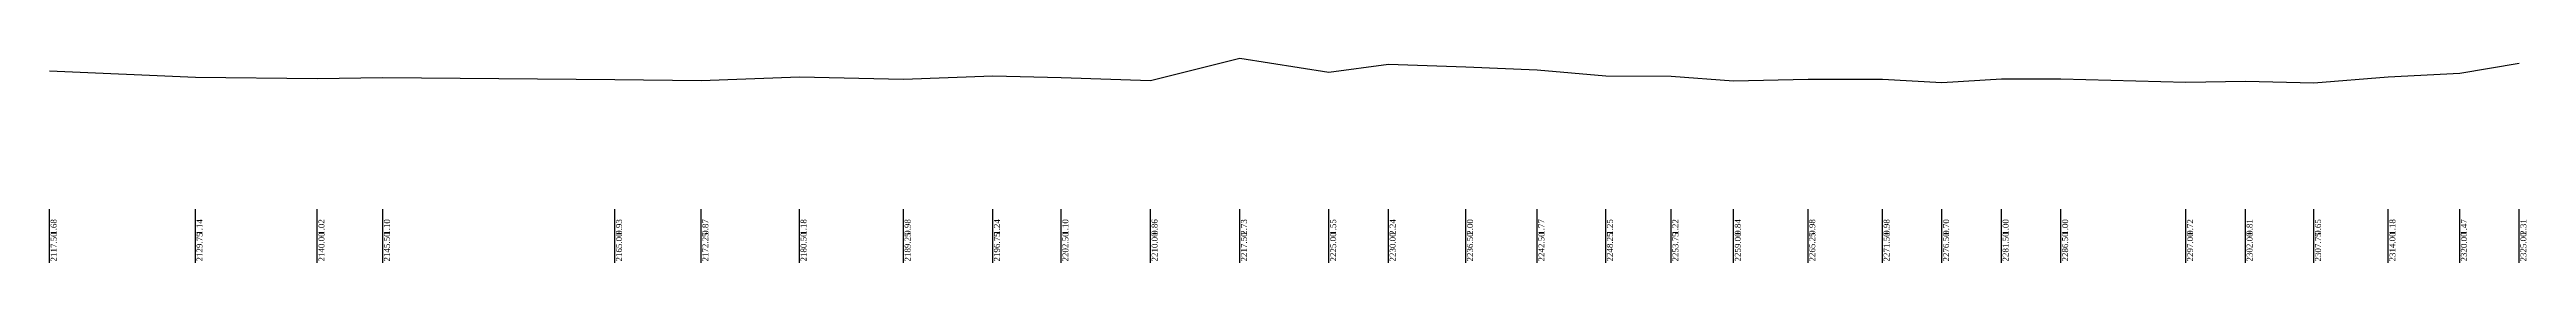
# Model space of a CAD drawing. Header units: metres. Extents: x -148477 to 168932, y -55673 to -2736.
# Drawn here: x -62973.2 to -62765, y -21790.5 to -21773.3 of the extents above; entities that cross this region are included whole.
import ezdxf

# ---------------------------------------------------------------- set-up
doc = ezdxf.new("R2010")
doc.units = ezdxf.units.M
doc.styles.add('liza', font='times.ttf', dxfattribs={"height": 2})

msp = doc.modelspace()

# ---------------------------------------------------------------- linework, layer by layer
at = {"color": 6, "linetype": 'Continuous', "lineweight": -3, "ltscale": 0.5}
for p, q in [((-62973.1572, -21774.3536), (-62960.9072, -21774.8936)), ((-62880.6572, -21775.1736), (-62873.1572, -21773.3036)), ((-62873.1572, -21773.3036), (-62865.6572, -21774.4836)), ((-62865.6572, -21774.4836), (-62860.6572, -21773.7936)), ((-62860.6572, -21773.7936), (-62854.1572, -21774.0336)), ((-62854.1572, -21774.0336), (-62848.1572, -21774.2636)), ((-62848.1572, -21774.2636), (-62842.4072, -21774.7836)), ((-62776.6572, -21774.8536), (-62770.6572, -21774.5636)), ((-62770.6572, -21774.5636), (-62765.6572, -21773.7236)), ((-62960.9072, -21774.8936), (-62950.6572, -21775.0136)), ((-62950.6572, -21775.0136), (-62945.1572, -21774.9336)), ((-62945.1572, -21774.9336), (-62925.6572, -21775.1036)), ((-62925.6572, -21775.1036), (-62918.4072, -21775.1636)), ((-62918.4072, -21775.1636), (-62910.1572, -21774.8536)), ((-62910.1572, -21774.8536), (-62901.4072, -21775.0536)), ((-62901.4072, -21775.0536), (-62893.9072, -21774.7936)), ((-62893.9072, -21774.7936), (-62888.1572, -21774.9336)), ((-62888.1572, -21774.9336), (-62880.6572, -21775.1736)), ((-62842.4072, -21774.7836), (-62836.9072, -21774.8136)), ((-62836.9072, -21774.8136), (-62831.6572, -21775.1936)), ((-62831.6572, -21775.1936), (-62825.4072, -21775.0536)), ((-62825.4072, -21775.0536), (-62819.1572, -21775.0536)), ((-62819.1572, -21775.0536), (-62814.1572, -21775.3336)), ((-62814.1572, -21775.3336), (-62809.1572, -21775.0336)), ((-62809.1572, -21775.0336), (-62804.1572, -21775.0336)), ((-62804.1572, -21775.0336), (-62793.6572, -21775.3136)), ((-62793.6572, -21775.3136), (-62788.6572, -21775.2236)), ((-62788.6572, -21775.2236), (-62782.9072, -21775.3836)), ((-62782.9072, -21775.3836), (-62776.6572, -21774.8536)), ((-62973.1572, -21790.5336), (-62973.1572, -21786.0336)), ((-62960.9072, -21790.5336), (-62960.9072, -21786.0336)), ((-62950.6572, -21790.5336), (-62950.6572, -21786.0336)), ((-62945.1572, -21790.5336), (-62945.1572, -21786.0336)), ((-62925.6572, -21790.5336), (-62925.6572, -21786.0336)), ((-62918.4072, -21790.5336), (-62918.4072, -21786.0336)), ((-62910.1572, -21790.5336), (-62910.1572, -21786.0336)), ((-62901.4072, -21790.5336), (-62901.4072, -21786.0336)), ((-62893.9072, -21790.5336), (-62893.9072, -21786.0336)), ((-62888.1572, -21790.5336), (-62888.1572, -21786.0336)), ((-62880.6572, -21790.5336), (-62880.6572, -21786.0336)), ((-62873.1572, -21790.5336), (-62873.1572, -21786.0336)), ((-62865.6572, -21790.5336), (-62865.6572, -21786.0336)), ((-62860.6572, -21790.5336), (-62860.6572, -21786.0336)), ((-62854.1572, -21790.5336), (-62854.1572, -21786.0336)), ((-62848.1572, -21790.5336), (-62848.1572, -21786.0336)), ((-62842.4072, -21790.5336), (-62842.4072, -21786.0336)), ((-62836.9072, -21790.5336), (-62836.9072, -21786.0336)), ((-62831.6572, -21790.5336), (-62831.6572, -21786.0336)), ((-62825.4072, -21790.5336), (-62825.4072, -21786.0336)), ((-62819.1572, -21790.5336), (-62819.1572, -21786.0336)), ((-62814.1572, -21790.5336), (-62814.1572, -21786.0336)), ((-62809.1572, -21790.5336), (-62809.1572, -21786.0336)), ((-62804.1572, -21790.5336), (-62804.1572, -21786.0336)), ((-62793.6572, -21790.5336), (-62793.6572, -21786.0336)), ((-62788.6572, -21790.5336), (-62788.6572, -21786.0336)), ((-62782.9072, -21790.5336), (-62782.9072, -21786.0336)), ((-62776.6572, -21790.5336), (-62776.6572, -21786.0336)), ((-62770.6572, -21790.5336), (-62770.6572, -21786.0336)), ((-62765.6572, -21790.5336), (-62765.6572, -21786.0336))]:
    msp.add_line(p, q, dxfattribs=at)

# ---------------------------------------------------------------- texts
at = {"color": 6, "linetype": 'Continuous', "lineweight": -3, "ltscale": 0.5, "char_height": 0.5, "width": 2.15, "attachment_point": 1, "rotation": 90, "style": 'liza'}
for s, insert in [('1.68', (-62973.0572, -21788.1836)), ('1.14', (-62960.8072, -21788.1836)), ('1.02', (-62950.5572, -21788.1836)), ('1.10', (-62945.0572, -21788.1836)), ('0.93', (-62925.5572, -21788.1836)), ('0.87', (-62918.3072, -21788.1836)), ('1.18', (-62910.0572, -21788.1836)), ('0.98', (-62901.3072, -21788.1836)), ('1.24', (-62893.8072, -21788.1836)), ('1.10', (-62888.0572, -21788.1836)), ('0.86', (-62880.5572, -21788.1836)), ('2.73', (-62873.0572, -21788.1836)), ('1.55', (-62865.5572, -21788.1836)), ('2.24', (-62860.5572, -21788.1836)), ('2.00', (-62854.0572, -21788.1836)), ('1.77', (-62848.0572, -21788.1836)), ('1.25', (-62842.3072, -21788.1836)), ('1.22', (-62836.8072, -21788.1836)), ('0.84', (-62831.5572, -21788.1836)), ('0.98', (-62825.3072, -21788.1836)), ('0.98', (-62819.0572, -21788.1836)), ('0.70', (-62814.0572, -21788.1836)), ('1.00', (-62809.0572, -21788.1836)), ('1.00', (-62804.0572, -21788.1836)), ('0.72', (-62793.5572, -21788.1836)), ('0.81', (-62788.5572, -21788.1836)), ('0.65', (-62782.8072, -21788.1836)), ('1.18', (-62776.5572, -21788.1836)), ('1.47', (-62770.5572, -21788.1836)), ('2.31', (-62765.5572, -21788.1836)), ('2117.50', (-62973.0572, -21790.4336)), ('2129.75', (-62960.8072, -21790.4336)), ('2140.00', (-62950.5572, -21790.4336)), ('2145.50', (-62945.0572, -21790.4336)), ('2165.00', (-62925.5572, -21790.4336)), ('2172.25', (-62918.3072, -21790.4336)), ('2180.50', (-62910.0572, -21790.4336)), ('2189.25', (-62901.3072, -21790.4336)), ('2196.75', (-62893.8072, -21790.4336)), ('2202.50', (-62888.0572, -21790.4336)), ('2210.00', (-62880.5572, -21790.4336)), ('2217.50', (-62873.0572, -21790.4336)), ('2225.00', (-62865.5572, -21790.4336)), ('2230.00', (-62860.5572, -21790.4336)), ('2236.50', (-62854.0572, -21790.4336)), ('2242.50', (-62848.0572, -21790.4336)), ('2248.25', (-62842.3072, -21790.4336)), ('2253.75', (-62836.8072, -21790.4336)), ('2259.00', (-62831.5572, -21790.4336)), ('2265.25', (-62825.3072, -21790.4336)), ('2271.50', (-62819.0572, -21790.4336)), ('2276.50', (-62814.0572, -21790.4336)), ('2281.50', (-62809.0572, -21790.4336)), ('2286.50', (-62804.0572, -21790.4336)), ('2297.00', (-62793.5572, -21790.4336)), ('2302.00', (-62788.5572, -21790.4336)), ('2307.75', (-62782.8072, -21790.4336)), ('2314.00', (-62776.5572, -21790.4336)), ('2320.00', (-62770.5572, -21790.4336)), ('2325.00', (-62765.5572, -21790.4336))]:
    msp.add_mtext(s, dxfattribs=dict(at, insert=insert))

doc.saveas('drawing.dxf')
